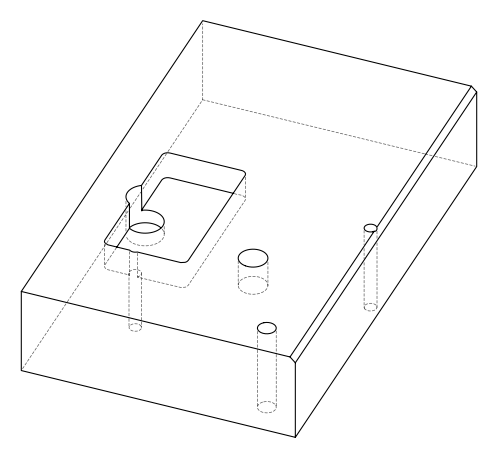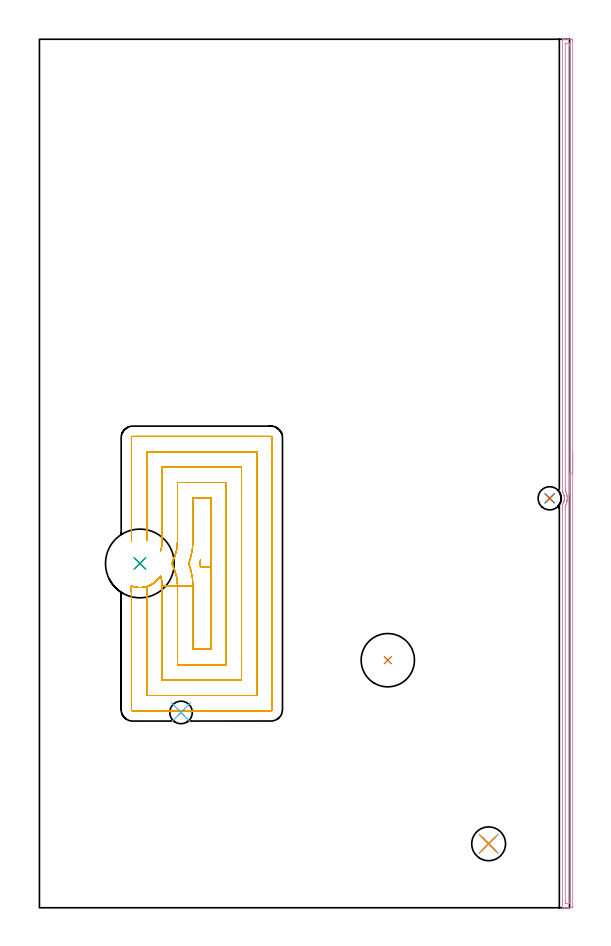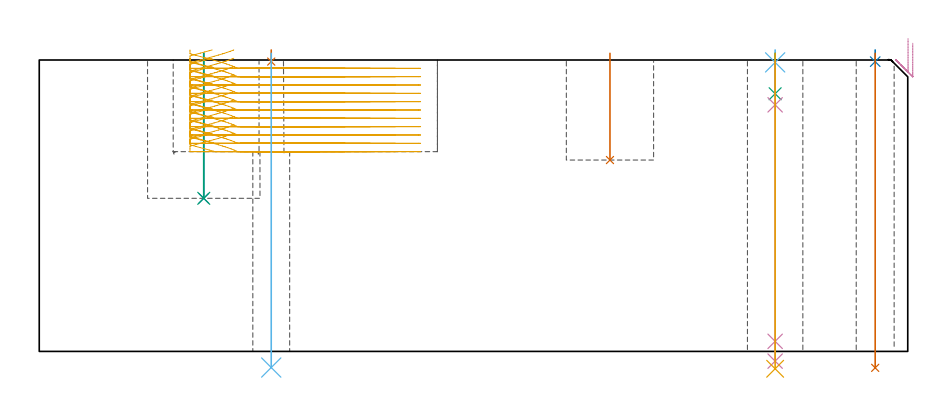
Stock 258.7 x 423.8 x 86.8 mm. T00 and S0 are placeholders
(PLAN: 13 operations, 10 tool changes, 43.2 min)
(1 INDEXABLE_INSERT_DRILL_BLIND_HOLE_FROM_SOLID | STEP1POCKET | UGT0302_005 | 0.13 min | 15805 mm3)
(2 INDEXABLE_INSERT_DRILL_BLIND_HOLE_FROM_SOLID_1 | STEP1POCKET_1 | NXT0302_014 | 0.17 min | 14845 mm3)
(3 DRILL_TO_ENLARGE_BLIND_HOLE | STEP1POCKET_1 | UGT0301_383 | 0.17 min | 21442 mm3)
(4 AREA_MILL | FG_CHAMFER_SURFACE | UGT0205_001 | 6.97 min | 5298 mm3)
(5 MILL_RECTANGULAR_POCKET | POCKET_RECTANGULAR_STRAIGHT | NXT0201_013 | Follow Part, ap 2.5, ae 75% | 34.03 min | 288587 mm3)
(6 SPOT_DRILL | STEP1HOLE | NXT0321_9005460120000 | 0.03 min | 4 mm3)
(7 SPOT_DRILL_1 | STEP1HOLE_1 | NXT0321_9005460120000 | 0.03 min | 0 mm3)
(8 SPOT_DRILL_2 | STEP1HOLE_2 | NXT0321_9005460120000 | 0.03 min | 2 mm3)
(9 DRILL_BLIND_HOLE_INTO_CENTER | STEP1HOLE | NXT0301_038 | 0.05 min | 337 mm3)
(10 GUN_DRILL_THROUGH_HOLE | STEP1HOLE | UGT0307_002 | 0.44 min | 2149 mm3)
(11 SPADE_DRILL_TO_ENLARGE_THROUGH_HOLE | STEP1HOLE | UGT0306_007 | 0.38 min | 16022 mm3)
(12 DRILL_THROUGH_HOLE_INTO_CENTER | STEP1HOLE_1 | UGT0301_505 | 0.38 min | 5790 mm3)
(13 DRILL_THROUGH_HOLE_INTO_CENTER_1 | STEP1HOLE_2 | UGT0301_508 | 0.38 min | 8695 mm3)
(TOOL UGT0302_005 | Indexable Insert Drill 26mm | D26 PA180 FL50 Z2)
(TOOL NXT0302_014 | Index. Insert Drill 21.5mm [880-D2150L25-03] | D21.5 PA176 FL65 Z2)
(TOOL UGT0301_383 | Twist Drill Flat Bottom 33.5 mm | D33.5 PA180 FL175 Z2)
(TOOL UGT0205_001 | Chamfer Mill 20 x 3 x 45 deg. | D20 FL50 Z2)
(TOOL NXT0201_013 | ENDMILL 10mm | D10 FL30 Z4)
(TOOL NXT0321_9005460120000 | NC Spot Drill, 142deg, 12mm, Carbide, Uncoated | D12 PA142 FL30 Z2)
(TOOL NXT0301_038 | Carbide Drill 6.7mm [860.1-0670-034A1-MM 2214] | D6.7 PA140 FL53 Z2)
(TOOL UGT0307_002 | Gun Drill 6 mm | D6 PA130 FL24 Z1)
(TOOL UGT0306_007 | Spade Drill 16.5mm | D16.5 PA132 FL10 Z2)
(TOOL UGT0301_505 | Carbide Drill 11.0 mm | D11 PA118 FL94 Z2)
(TOOL UGT0301_508 | Carbide Drill 11.3 mm | D11.3 PA118 FL94 Z2)
(OP 1 INDEXABLE_INSERT_DRILL_BLIND_HOLE_FROM_SOLID)
G17 G21 G94 G90
T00 M6
G54
G17 G0 G90 X170. Y120.8 S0 M3
G43 Z96.8 H0
G94 G81 G98 Z57. F250. R88.8
G80
M5
M2
(OP 2 INDEXABLE_INSERT_DRILL_BLIND_HOLE_FROM_SOLID_1)
G17 G21 G94 G90
T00 M6
G54
G17 G0 G90 X49. Y168. S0 M3
G43 Z96.8 H1
G94 G81 G98 Z45.6 F250. R88.8
G80
M5
M2
(OP 3 DRILL_TO_ENLARGE_BLIND_HOLE)
G17 G21 G94 G90
T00 M6
G54
G17 G0 G90 X49. Y168. S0 M3
G43 Z96.8 H0
G94 G81 G98 Z45.6 F250. R88.8
G80
M5
M2
(OP 4 AREA_MILL)
G17 G21 G94 G90
T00 M6
G54
G17 G0 G90 X260.2 Y221.9 S1061 M3
G43 Z96.8 H0
Z91.8
G94 G1 Y221.862 Z90.928 F250.
Y221.748 Z90.063
Y221.559 Z89.212
Y221.297 Z88.38
Y220.963 Z87.574
Y220.56 Z86.8
Y220.092 Z86.064
Y219.56 Z85.372
Y218.971 Z84.729
Y218.328 Z84.14
Y217.636 Z83.608
Y216.9 Z83.14
Y216.126 Z82.737
Y215.32 Z82.403
Y214.488 Z82.141
Y213.636 Z81.952
Y212.772 Z81.838
Y211.9 Z81.8
Y0.618
X260.198 Y0.293
X260.193 Y0.01 Z81.803
X259.88 Y0. Z82.116
X258.136 Z83.858
X257.599 Z84.398
X257.264 Z84.732
X256.727 Z85.269
X256.392 Z85.603
X255.446 Z86.554
X255.323 Z86.669
X255.302 Y0.001 Z86.689
X255.203 Y0.01 Z86.788
X255.2 Y0.172 Z86.8
Y196.266
X255.206 Y196.667 Z86.791
X255.266 Y196.771 Z86.731
X255.306 Y196.837 Z86.692
X255.489 Y197.166 Z86.508
X255.695 Y197.608 Z86.304
X255.862 Y198.059 Z86.133
X255.956 Y198.392 Z86.039
X255.987 Y198.503 Z86.008
X256.032 Y198.735 Z85.965
X256.071 Y198.946 Z85.922
X256.073 Y198.952 Z85.921
X256.127 Y199.398 Z85.871
X256.143 Y199.718 Z85.852
X256.144 Y199.733 Z85.851
X256.145 Y199.815 Z85.849
Y199.845
X256.139 Y200.069 Z85.859
X256.122 Y200.292 Z85.877
X256.059 Y200.738 Z85.935
X255.99 Y201.076 Z86.009
X255.966 Y201.187 Z86.032
X255.834 Y201.631 Z86.164
X255.657 Y202.083 Z86.341
X255.52 Y202.364 Z86.478
X255.442 Y202.524 Z86.555
X255.307 Y202.764 Z86.693
X255.294 Y202.785 Z86.706
X255.227 Y202.895 Z86.773
X255.207 Y202.935 Z86.793
X255.2 Y203.413 Z86.8
Y423.628
X255.203 Y423.79 Z86.788
X255.321 Y423.798 Z86.671
X255.446 Y423.8 Z86.554
X255.722 Z86.278
X256.392 Z85.603
X257.599 Z84.398
X258.136 Z83.858
X259.612 Z82.384
X259.88 Y423.797 Z82.116
X260.193 Y423.79 Z81.803
X260.198 Y423.507 Z81.8
X260.2 Y423.182
Y422.854
Y211.9
X258.786 Z83.214
X258.785 Y2.405 Z83.215
X258.783 Y2.072 Z83.217
X258.782 Y2.032 Z83.218
X258.78 Y2.017 Z83.22
X258.767 Y2.01 Z83.233
X258.663 Y2.005 Z83.337
X258.53 Y2.001 Z83.47
X257.264 Y2. Z84.736
X256.785 Y2.002 Z85.215
X256.654 Y2.007 Z85.346
X256.629 Y2.009 Z85.371
X256.621 Y2.054 Z85.379
X256.618 Y2.174 Z85.382
X256.616 Y2.405 Z85.384
X256.614 Y3.071 Z85.386
Y3.298
X256.615 Y195.373 Z85.385
X256.617 Y195.705 Z85.383
X256.62 Y195.871 Z85.38
X256.623 Y195.951 Z85.377
X256.646 Y196.005 Z85.354
X256.917 Y196.621 Z85.083
X257.124 Y197.159 Z84.876
X257.139 Y197.202 Z84.861
X257.264 Y197.632 Z84.736
X257.346 Y197.969 Z84.654
X257.364 Y198.053 Z84.636
X257.431 Y198.413 Z84.569
X257.476 Y198.729 Z84.524
X257.501 Y198.946 Z84.499
X257.548 Y199.548 Z84.452
X257.555 Y199.84 Z84.445
X257.525 Y200.466 Z84.475
X257.495 Y200.733 Z84.505
X257.448 Y201.079 Z84.552
X257.37 Y201.518 Z84.63
X257.346 Y201.626 Z84.654
X257.264 Y201.967 Z84.736
X257.094 Y202.52 Z84.906
X256.99 Y202.8 Z85.01
X256.832 Y203.179 Z85.168
X256.728 Y203.413 Z85.272
X256.657 Y203.575 Z85.343
X256.621 Y203.665 Z85.379
X256.619 Y203.746 Z85.381
X256.615 Y204.077 Z85.385
Y204.306
X256.614 Y204.972 Z85.386
X256.615 Y421.395 Z85.385
X256.617 Y421.728 Z85.383
X256.618 Y421.768 Z85.382
X256.62 Y421.783 Z85.38
X256.633 Y421.79 Z85.367
X256.737 Y421.795 Z85.263
X256.87 Y421.799 Z85.13
X258.136 Y421.8 Z83.864
X258.615 Y421.798 Z83.385
X258.746 Y421.793 Z83.254
X258.771 Y421.791 Z83.229
X258.779 Y421.746 Z83.221
X258.783 Y421.626 Z83.217
X258.784 Y421.395 Z83.216
X258.786 Y420.729 Z83.214
Y420.502
Y211.9
Y211.028 Z83.252
Y210.164 Z83.366
Y209.312 Z83.555
Y208.48 Z83.817
Y207.674 Z84.151
Y206.9 Z84.554
Y206.164 Z85.023
Y205.472 Z85.554
Y204.829 Z86.143
Y204.24 Z86.786
Y203.708 Z87.478
Y203.24 Z88.214
Y202.837 Z88.988
Y202.503 Z89.794
Y202.241 Z90.626
Y202.052 Z91.478
Y201.938 Z92.343
Y201.9 Z93.214
G0 Z96.8
M5
M2
(OP 5 MILL_RECTANGULAR_POCKET)
G17 G21 G94 G90
T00 M6
G54
G17 G0 G90 X44.9 Y155.076 S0 M3
G43 Z96.8 H0
Z89.8
G94 G1 Y153.942 Z89.496 F250.
Y156.991 Z88.679
X45.355 Y156.821 Z88.549
X46.671 Y156.475 Z88.184
X48.018 Y156.283 Z87.82
X49.378 Y156.248 Z87.455
X50.734 Y156.371 Z87.091
X52.066 Y156.649 Z86.726
X53.357 Y157.079 Z86.361
X54.59 Y157.655 Z85.997
X55.411 Y158.155 Z85.739
X55.818 Y158.419 Z85.609
X56.67 Y159.087 Z85.319
X57.458 Y159.831 Z85.028
X58.174 Y160.644 Z84.738
X58.811 Y161.52 Z84.448
X59.062 Y161.935 Z84.318
G2 X59.9 Y156.991 R15. F500.
G1 X67.4
X74.9
Y126.1
X83.6
Y166.441
X78.6
Y169.558
G2 X78.124 Y168. R35.
X78.6 Y166.441 R35.
G1 X83.6
Y200.
X74.9
Y179.009
G2 X72.807 Y168. R30.
X74.9 Y156.991 R30.
G1 X67.4
Y118.6
X91.1
Y207.5
X67.4
Y179.009
G2 X64.523 Y168. R22.5
X67.4 Y156.991 R22.5
G1 X59.9
Y111.1
X98.6
Y215.
X59.9
Y179.009
G2 X59.061 Y174.063 R15.
G0 X51.509 Y156.53 Z89.8
G1 X50.627 Y156.355 Z89.559 F250.
X49.298 Y156.246 Z89.201
X47.964 Y156.288 Z88.844
X46.644 Y156.481 Z88.487
X45.355 Y156.821 Z88.129
X44.9 Y156.991 Z87.999
Y153.942 Z87.182
Y156.991 Z86.365
X45.355 Y156.821 Z86.235
X46.644 Y156.481 Z85.878
X47.964 Y156.288 Z85.52
X49.298 Y156.246 Z85.163
X50.627 Y156.355 Z84.805
X51.936 Y156.614 Z84.448
X52.4 Y156.755 Z84.318
Y103.6 F500.
X106.1
Y222.5
X52.4
Y179.244
G0 X57.944 Y160.384 Z89.8
G1 X57.777 Y160.175 Z89.728 F250.
X56.847 Y159.242 Z89.375
X55.818 Y158.419 Z89.022
X55.007 Y157.903 Z88.764
X54.59 Y157.655 Z88.634
X53.357 Y157.079 Z88.27
X52.066 Y156.649 Z87.905
X50.734 Y156.371 Z87.541
X49.378 Y156.248 Z87.176
X48.018 Y156.283 Z86.811
X46.671 Y156.475 Z86.447
X45.355 Y156.821 Z86.082
X44.9 Y156.991 Z85.952
Y153.942 Z85.135
Y156.991 Z84.318
Y96.7 F500.
G3 X45.5 Y96.1 R0.6
G1 X113.
G3 X113.6 Y96.7 R0.6
G1 Y229.4
G3 X113. Y230. R0.6
G1 X45.5
G3 X44.9 Y229.4 R0.6
G1 Y179.009
G0 Y155.074 Z87.318
G1 Y153.942 Z87.015 F250.
Y156.991 Z86.198
X45.355 Y156.821 Z86.068
X46.474 Y156.517 Z85.757
X47.619 Y156.324 Z85.446
X48.777 Y156.244 Z85.135
X49.937 Y156.28 Z84.824
X51.088 Y156.429 Z84.513
X52.218 Y156.691 Z84.202
X52.679 Y156.843 Z84.072
X53.14 Y156.994 Z83.942
X53.876 Y157.3 Z83.728
X54.59 Y157.655 Z83.515
X55.007 Y157.903 Z83.385
X55.424 Y158.151 Z83.255
X55.687 Y158.328 Z83.17
X56.075 Y158.62 Z83.04
X56.462 Y158.912 Z82.91
X57.331 Y159.701 Z82.595
X58.116 Y160.573 Z82.281
X58.811 Y161.52 Z81.966
X59.062 Y161.935 Z81.836
G2 X59.9 Y156.991 R15. F500.
G1 X74.9
Y126.1
X83.6
Y166.441
X78.6
Y169.558
G2 X78.124 Y168. R35.
X78.6 Y166.441 R35.
G1 X83.6
Y200.
X74.9
Y179.009
G2 X72.807 Y168. R30.
X74.9 Y156.991 R30.
G1 X67.4
Y118.6
X91.1
Y207.5
X67.4
Y179.009
G2 X64.523 Y168. R22.5
X67.4 Y156.991 R22.5
G1 X59.9
Y111.1
X98.6
Y215.
X59.9
Y179.009
G2 X59.061 Y174.063 R15.
G0 X51.509 Y156.53 Z87.318
G1 X50.627 Y156.355 Z87.077 F250.
X49.298 Y156.246 Z86.72
X47.964 Y156.288 Z86.362
X46.644 Y156.481 Z86.005
X45.355 Y156.821 Z85.647
X44.9 Y156.991 Z85.517
Y153.942 Z84.7
Y156.991 Z83.883
X45.355 Y156.821 Z83.753
X46.644 Y156.481 Z83.396
X47.964 Y156.288 Z83.039
X49.298 Y156.246 Z82.681
X50.627 Y156.355 Z82.324
X51.936 Y156.614 Z81.966
X52.4 Y156.755 Z81.836
Y103.6 F500.
X106.1
Y222.5
X52.4
Y179.244
G0 X57.937 Y160.388 Z87.318
G1 X57.457 Y159.83 Z87.121 F250.
X56.462 Y158.912 Z86.758
X56.075 Y158.62 Z86.628
X55.687 Y158.328 Z86.498
X55.424 Y158.151 Z86.413
X55.007 Y157.903 Z86.283
X54.59 Y157.655 Z86.153
X53.876 Y157.3 Z85.94
X53.14 Y156.994 Z85.726
X52.679 Y156.843 Z85.596
X52.218 Y156.691 Z85.466
X51.088 Y156.429 Z85.155
X49.937 Y156.28 Z84.844
X48.777 Y156.244 Z84.533
X47.619 Y156.324 Z84.222
X46.474 Y156.517 Z83.911
X45.355 Y156.821 Z83.6
X44.9 Y156.991 Z83.47
Y153.942 Z82.653
Y156.991 Z81.836
Y96.7 F500.
G3 X45.5 Y96.1 R0.6
G1 X113.
G3 X113.6 Y96.7 R0.6
G1 Y229.4
G3 X113. Y230. R0.6
G1 X45.5
G3 X44.9 Y229.4 R0.6
G1 Y179.009
G0 Y155.074 Z84.836
G1 Y153.942 Z84.533 F250.
Y156.991 Z83.716
X45.355 Y156.821 Z83.586
X46.474 Y156.517 Z83.275
X47.619 Y156.324 Z82.964
X48.777 Y156.244 Z82.653
X49.937 Y156.28 Z82.342
X51.088 Y156.429 Z82.031
X52.218 Y156.691 Z81.72
X52.679 Y156.843 Z81.59
X53.14 Y156.994 Z81.46
X53.876 Y157.3 Z81.247
X54.59 Y157.655 Z81.033
X55.007 Y157.903 Z80.903
X55.424 Y158.151 Z80.773
X55.694 Y158.333 Z80.686
X56.081 Y158.625 Z80.556
X56.468 Y158.917 Z80.426
X57.334 Y159.705 Z80.112
X58.118 Y160.576 Z79.798
X58.811 Y161.52 Z79.484
X59.062 Y161.935 Z79.354
G2 X59.9 Y156.991 R15. F500.
G1 X74.9
Y126.1
X83.6
Y166.441
X78.6
Y169.558
G2 X78.123 Y168. R35.
X78.6 Y166.441 R35.
G1 X83.6
Y200.
X74.9
Y179.009
G2 X72.807 Y168. R30.
X74.9 Y156.991 R30.
G1 X67.4
Y118.6
X91.1
Y207.5
X67.4
Y179.009
G2 X64.523 Y168. R22.5
X67.4 Y156.991 R22.5
G1 X59.9
Y111.1
X98.6
Y215.
X59.9
Y179.009
G2 X59.061 Y174.063 R15.
G0 X51.509 Y156.53 Z84.836
G1 X50.627 Y156.355 Z84.595 F250.
X49.298 Y156.246 Z84.238
X47.964 Y156.288 Z83.88
X46.644 Y156.481 Z83.523
X45.355 Y156.821 Z83.166
X44.9 Y156.991 Z83.036
Y153.942 Z82.219
Y156.991 Z81.402
X45.355 Y156.821 Z81.272
X46.644 Y156.481 Z80.914
X47.964 Y156.288 Z80.557
X49.298 Y156.246 Z80.199
X50.627 Y156.355 Z79.842
X51.936 Y156.614 Z79.484
X52.4 Y156.755 Z79.354
Y103.6 F500.
X106.1
Y222.5
X52.4
Y179.244
G0 X57.937 Y160.387 Z84.836
G1 X57.453 Y159.826 Z84.638 F250.
X56.468 Y158.917 Z84.279
X56.081 Y158.625 Z84.149
X55.694 Y158.333 Z84.019
X55.424 Y158.151 Z83.931
X55.007 Y157.903 Z83.801
X54.59 Y157.655 Z83.672
X53.876 Y157.3 Z83.458
X53.14 Y156.994 Z83.244
X52.679 Y156.843 Z83.114
X52.218 Y156.691 Z82.984
X51.088 Y156.429 Z82.673
X49.937 Y156.28 Z82.362
X48.777 Y156.244 Z82.051
X47.619 Y156.324 Z81.74
X46.474 Y156.517 Z81.429
X45.355 Y156.821 Z81.118
X44.9 Y156.991 Z80.988
Y153.942 Z80.171
Y156.991 Z79.354
Y96.7 F500.
G3 X45.5 Y96.1 R0.6
G1 X113.
G3 X113.6 Y96.7 R0.6
G1 Y229.4
G3 X113. Y230. R0.6
G1 X45.5
G3 X44.9 Y229.4 R0.6
G1 Y179.009
G0 Y155.076 Z82.354
G1 Y153.942 Z82.05 F250.
Y156.991 Z81.234
X45.355 Y156.821 Z81.104
X46.671 Y156.475 Z80.739
X48.018 Y156.283 Z80.374
X49.378 Y156.248 Z80.01
X50.734 Y156.371 Z79.645
X52.066 Y156.649 Z79.28
X53.357 Y157.079 Z78.916
X54.59 Y157.655 Z78.551
X55.007 Y157.903 Z78.421
X55.381 Y158.126 Z78.304
X56.136 Y158.654 Z78.058
X57.133 Y159.507 Z77.706
X58.028 Y160.467 Z77.354
X58.811 Y161.52 Z77.003
X59.062 Y161.935 Z76.873
G2 X59.9 Y156.991 R15. F500.
G1 X74.9
Y126.1
X83.6
Y166.441
X78.6
Y169.558
G2 X78.124 Y168. R35.
X78.6 Y166.441 R35.
G1 X83.6
Y200.
X74.9
Y179.009
G2 X72.807 Y168. R30.
X74.9 Y156.991 R30.
G1 X67.4
Y118.6
X91.1
Y207.5
X67.4
Y179.009
G2 X64.523 Y168. R22.5
X67.4 Y156.991 R22.5
G1 X59.9
Y111.1
X98.6
Y215.
X59.9
Y179.009
G2 X59.061 Y174.063 R15.
G0 X51.509 Y156.53 Z82.354
G1 X50.627 Y156.355 Z82.113 F250.
X49.298 Y156.246 Z81.756
X47.964 Y156.288 Z81.399
X46.644 Y156.481 Z81.041
X45.355 Y156.821 Z80.684
X44.9 Y156.991 Z80.554
Y153.942 Z79.737
Y156.991 Z78.92
X45.355 Y156.821 Z78.79
X46.644 Y156.481 Z78.432
X47.964 Y156.288 Z78.075
X49.298 Y156.246 Z77.718
X50.627 Y156.355 Z77.36
X51.936 Y156.614 Z77.003
X52.4 Y156.755 Z76.873
Y103.6 F500.
X106.1
Y222.5
X52.4
Y179.244
G0 X57.95 Y160.379 Z82.354
G1 X57.117 Y159.493 Z82.029 F250.
X56.136 Y158.654 Z81.683
X55.381 Y158.126 Z81.436
X55.007 Y157.903 Z81.319
X54.59 Y157.655 Z81.189
X53.357 Y157.079 Z80.824
X52.066 Y156.649 Z80.46
X50.734 Y156.371 Z80.095
X49.378 Y156.248 Z79.731
X48.018 Y156.283 Z79.366
X46.671 Y156.475 Z79.001
X45.355 Y156.821 Z78.637
X44.9 Y156.991 Z78.507
Y153.942 Z77.69
Y156.991 Z76.873
Y96.7 F500.
G3 X45.5 Y96.1 R0.6
G1 X113.
G3 X113.6 Y96.7 R0.6
G1 Y229.4
G3 X113. Y230. R0.6
G1 X45.5
G3 X44.9 Y229.4 R0.6
G1 Y179.009
G0 Y155.075 Z79.873
G1 Y153.942 Z79.569 F250.
Y156.991 Z78.752
X45.355 Y156.821 Z78.622
X46.671 Y156.475 Z78.257
X48.018 Y156.283 Z77.893
X49.378 Y156.248 Z77.528
X50.734 Y156.371 Z77.163
X52.066 Y156.649 Z76.799
X53.357 Y157.079 Z76.434
X54.59 Y157.655 Z76.069
X55.007 Y157.903 Z75.939
X55.29 Y158.071 Z75.851
X55.562 Y158.255 Z75.763
X55.965 Y158.526 Z75.633
X56.773 Y159.177 Z75.355
X57.521 Y159.897 Z75.077
X58.202 Y160.68 Z74.799
X58.811 Y161.52 Z74.521
X59.062 Y161.935 Z74.391
G2 X59.9 Y156.991 R15. F500.
G1 X74.9
Y126.1
X83.6
Y166.441
X78.6
Y169.558
G2 X78.124 Y168. R35.
X78.6 Y166.441 R35.
G1 X83.6
Y200.
X74.9
Y179.009
G2 X72.807 Y168. R30.
X74.9 Y156.991 R30.
G1 X67.4
Y118.6
X91.1
Y207.5
X67.4
Y179.009
G2 X64.523 Y168. R22.5
X67.4 Y156.991 R22.5
G1 X59.9
Y111.1
X98.6
Y215.
X59.9
Y179.009
G2 X59.061 Y174.063 R15.
G0 X51.509 Y156.53 Z79.873
G1 X50.627 Y156.355 Z79.632 F250.
X49.298 Y156.246 Z79.274
X47.964 Y156.288 Z78.917
X46.644 Y156.481 Z78.559
X45.355 Y156.821 Z78.202
X44.9 Y156.991 Z78.072
Y153.942 Z77.255
Y156.991 Z76.438
X45.355 Y156.821 Z76.308
X46.644 Y156.481 Z75.951
X47.964 Y156.288 Z75.593
X49.298 Y156.246 Z75.236
X50.627 Y156.355 Z74.878
X51.936 Y156.614 Z74.521
X52.4 Y156.755 Z74.391
Y103.6 F500.
X106.1
Y222.5
X52.4
Y179.244
G0 X57.948 Y160.38 Z79.873
G1 X57.881 Y160.293 Z79.843 F250.
X56.972 Y159.356 Z79.493
X55.965 Y158.526 Z79.143
X55.562 Y158.255 Z79.014
X55.29 Y158.071 Z78.925
X55.007 Y157.903 Z78.837
X54.59 Y157.655 Z78.707
X53.357 Y157.079 Z78.343
X52.066 Y156.649 Z77.978
X50.734 Y156.371 Z77.613
X49.378 Y156.248 Z77.249
X48.018 Y156.283 Z76.884
X46.671 Y156.475 Z76.519
X45.355 Y156.821 Z76.155
X44.9 Y156.991 Z76.025
Y153.942 Z75.208
Y156.991 Z74.391
Y96.7 F500.
G3 X45.5 Y96.1 R0.6
G1 X113.
G3 X113.6 Y96.7 R0.6
G1 Y229.4
G3 X113. Y230. R0.6
G1 X45.5
G3 X44.9 Y229.4 R0.6
G1 Y179.009
G0 Y155.074 Z77.391
G1 Y153.942 Z77.087 F250.
Y156.991 Z76.27
X45.355 Y156.821 Z76.14
X46.671 Y156.475 Z75.776
X48.018 Y156.283 Z75.411
X49.378 Y156.248 Z75.046
X50.734 Y156.371 Z74.682
X52.066 Y156.649 Z74.317
X53.357 Y157.079 Z73.953
X54.59 Y157.655 Z73.588
X55.007 Y157.903 Z73.458
X55.423 Y158.151 Z73.328
X56.395 Y158.859 Z73.006
X57.29 Y159.663 Z72.684
X58.098 Y160.554 Z72.361
X58.811 Y161.523 Z72.039
X59.061 Y161.938 Z71.909
G2 X59.9 Y156.991 R15. F500.
G1 X74.9
Y126.1
X83.6
Y166.441
X78.6
Y169.558
G2 X78.124 Y167.999 R35.
X78.6 Y166.441 R35.
G1 X83.6
Y200.
X74.9
Y179.008
G2 X72.807 Y167.999 R30.
X74.9 Y156.991 R30.
G1 X67.4
Y118.6
X91.1
Y207.5
X67.4
Y179.008
G2 X64.523 Y167.999 R22.5
X67.4 Y156.991 R22.5
G1 X59.9
Y111.1
X98.6
Y215.
X59.9
Y179.008
G2 X59.059 Y174.057 R15.
G0 X51.509 Y156.53 Z77.391
G1 X50.627 Y156.355 Z77.15 F250.
X49.298 Y156.246 Z76.792
X47.964 Y156.288 Z76.435
X46.644 Y156.481 Z76.078
X45.355 Y156.821 Z75.72
X44.9 Y156.991 Z75.59
Y153.942 Z74.773
Y156.991 Z73.956
X45.355 Y156.821 Z73.826
X46.644 Y156.481 Z73.469
X47.964 Y156.288 Z73.111
X49.298 Y156.246 Z72.754
X50.627 Y156.355 Z72.396
X51.936 Y156.614 Z72.039
X52.4 Y156.755 Z71.909
Y103.6 F500.
X106.1
Y222.5
X52.4
Y179.242
G0 X57.938 Y160.39 Z77.391
G1 X57.437 Y159.812 Z77.186 F250.
X56.476 Y158.925 Z76.836
X55.423 Y158.151 Z76.485
X55.007 Y157.903 Z76.355
X54.59 Y157.655 Z76.225
X53.357 Y157.079 Z75.861
X52.066 Y156.649 Z75.496
X50.734 Y156.371 Z75.132
X49.378 Y156.248 Z74.767
X48.018 Y156.283 Z74.402
X46.671 Y156.475 Z74.038
X45.355 Y156.821 Z73.673
X44.9 Y156.991 Z73.543
Y153.942 Z72.726
Y156.991 Z71.909
Y96.7 F500.
G3 X45.5 Y96.1 R0.6
G1 X113.
G3 X113.6 Y96.7 R0.6
G1 Y229.4
G3 X113. Y230. R0.6
G1 X45.5
G3 X44.9 Y229.4 R0.6
G1 Y179.008
G0 Y155.072 Z74.909
G1 Y153.942 Z74.606 F250.
Y156.991 Z73.789
X45.355 Y156.821 Z73.659
X46.474 Y156.517 Z73.348
X47.619 Y156.324 Z73.037
X48.777 Y156.244 Z72.726
X49.937 Y156.28 Z72.415
X51.088 Y156.429 Z72.104
X52.218 Y156.691 Z71.793
X52.679 Y156.843 Z71.663
X53.14 Y156.994 Z71.533
X53.876 Y157.3 Z71.32
X54.59 Y157.655 Z71.106
X55.007 Y157.903 Z70.976
X55.423 Y158.151 Z70.846
X56.395 Y158.859 Z70.524
X57.29 Y159.663 Z70.202
X58.098 Y160.554 Z69.879
X58.811 Y161.523 Z69.557
X59.061 Y161.938 Z69.427
G2 X59.9 Y156.991 R15. F500.
G1 X74.9
Y126.1
X83.6
Y166.441
X78.6
Y169.558
G2 X78.124 Y167.999 R35.
X78.6 Y166.441 R35.
G1 X83.6
Y200.
X74.9
Y179.008
G2 X72.807 Y167.999 R30.
X74.9 Y156.991 R30.
G1 X67.4
Y118.6
X91.1
Y207.5
X67.4
Y179.008
G2 X64.523 Y167.999 R22.5
X67.4 Y156.991 R22.5
G1 X59.9
Y111.1
X98.6
Y215.
X59.9
Y179.008
G2 X59.059 Y174.057 R15.
G0 X51.509 Y156.53 Z74.909
G1 X50.627 Y156.355 Z74.668 F250.
X49.298 Y156.246 Z74.311
X47.964 Y156.288 Z73.953
X46.644 Y156.481 Z73.596
X45.355 Y156.821 Z73.238
X44.9 Y156.991 Z73.108
Y153.942 Z72.291
Y156.991 Z71.474
X45.355 Y156.821 Z71.344
X46.644 Y156.481 Z70.987
X47.964 Y156.288 Z70.63
X49.298 Y156.246 Z70.272
X50.627 Y156.355 Z69.915
X51.936 Y156.614 Z69.557
X52.4 Y156.755 Z69.427
Y103.6 F500.
X106.1
Y222.5
X52.4
Y179.242
G0 X57.937 Y160.388 Z74.909
G1 X57.437 Y159.812 Z74.705 F250.
X56.476 Y158.925 Z74.354
X55.423 Y158.151 Z74.004
X55.007 Y157.903 Z73.874
X54.59 Y157.655 Z73.744
X53.876 Y157.3 Z73.531
X53.14 Y156.994 Z73.317
X52.679 Y156.843 Z73.187
X52.218 Y156.691 Z73.057
X51.088 Y156.429 Z72.746
X49.937 Y156.28 Z72.435
X48.777 Y156.244 Z72.124
X47.619 Y156.324 Z71.813
X46.474 Y156.517 Z71.502
X45.355 Y156.821 Z71.191
X44.9 Y156.991 Z71.061
Y153.942 Z70.244
Y156.991 Z69.427
Y96.7 F500.
G3 X45.5 Y96.1 R0.6
G1 X113.
G3 X113.6 Y96.7 R0.6
G1 Y229.4
G3 X113. Y230. R0.6
G1 X45.5
G3 X44.9 Y229.4 R0.6
G1 Y179.008
G0 Y155.073 Z72.427
G1 Y153.942 Z72.124 F250.
Y156.991 Z71.307
X45.355 Y156.821 Z71.177
X46.474 Y156.517 Z70.866
X47.619 Y156.324 Z70.555
X48.777 Y156.244 Z70.244
X49.937 Y156.28 Z69.933
X51.088 Y156.429 Z69.622
X52.218 Y156.691 Z69.311
X52.679 Y156.843 Z69.181
X53.14 Y156.994 Z69.051
X53.876 Y157.3 Z68.838
X54.59 Y157.655 Z68.624
X55.007 Y157.903 Z68.494
X55.423 Y158.151 Z68.364
X56.395 Y158.858 Z68.042
X57.29 Y159.662 Z67.72
X58.098 Y160.552 Z67.398
X58.811 Y161.52 Z67.075
X59.061 Y161.936 Z66.945
G2 X59.9 Y156.991 R15. F500.
G1 X74.9
Y126.1
X83.6
Y166.441
X78.6
Y169.558
G2 X78.124 Y168. R35.
X78.6 Y166.441 R35.
G1 X83.6
Y200.
X74.9
Y179.009
G2 X72.807 Y168. R30.
X74.9 Y156.991 R30.
G1 X67.4
Y118.6
X91.1
Y207.5
X67.4
Y179.009
G2 X64.523 Y168. R22.5
X67.4 Y156.991 R22.5
G1 X59.9
Y111.1
X98.6
Y215.
X59.9
Y179.009
G2 X59.061 Y174.063 R15.
G0 X51.509 Y156.53 Z72.427
G1 X50.627 Y156.355 Z72.186 F250.
X49.298 Y156.246 Z71.829
X47.964 Y156.288 Z71.471
X46.644 Y156.481 Z71.114
X45.355 Y156.821 Z70.756
X44.9 Y156.991 Z70.627
Y153.942 Z69.81
Y156.991 Z68.993
X45.355 Y156.821 Z68.863
X46.644 Y156.481 Z68.505
X47.964 Y156.288 Z68.148
X49.298 Y156.246 Z67.79
X50.627 Y156.355 Z67.433
X51.936 Y156.614 Z67.075
X52.4 Y156.755 Z66.945
Y103.6 F500.
X106.1
Y222.5
X52.4
Y179.244
G0 X57.936 Y160.388 Z72.427
G1 X57.496 Y159.872 Z72.245 F250.
X56.509 Y158.952 Z71.884
X55.423 Y158.151 Z71.522
X55.007 Y157.903 Z71.392
X54.59 Y157.655 Z71.262
X53.876 Y157.3 Z71.049
X53.14 Y156.994 Z70.835
X52.679 Y156.843 Z70.705
X52.218 Y156.691 Z70.575
X51.088 Y156.429 Z70.264
X49.937 Y156.28 Z69.953
X48.777 Y156.244 Z69.642
X47.619 Y156.324 Z69.331
X46.474 Y156.517 Z69.02
X45.355 Y156.821 Z68.709
X44.9 Y156.991 Z68.579
Y153.942 Z67.762
Y156.991 Z66.945
Y96.7 F500.
G3 X45.5 Y96.1 R0.6
G1 X113.
G3 X113.6 Y96.7 R0.6
G1 Y229.4
G3 X113. Y230. R0.6
G1 X45.5
G3 X44.9 Y229.4 R0.6
G1 Y179.009
G0 Y155.076 Z69.945
G1 Y153.942 Z69.641 F250.
Y156.991 Z68.824
X45.355 Y156.821 Z68.694
X46.671 Y156.475 Z68.33
X48.018 Y156.283 Z67.965
X49.378 Y156.248 Z67.601
X50.734 Y156.371 Z67.236
X52.066 Y156.649 Z66.871
X53.357 Y157.079 Z66.507
X54.59 Y157.655 Z66.142
X55.007 Y157.903 Z66.012
X55.352 Y158.108 Z65.904
X56.082 Y158.613 Z65.666
X57.1 Y159.476 Z65.309
X58.014 Y160.449 Z64.951
X58.811 Y161.52 Z64.594
X59.062 Y161.935 Z64.464
G2 X59.9 Y156.991 R15. F500.
G1 X74.9
Y126.1
X83.6
Y166.441
X78.6
Y169.558
G2 X78.123 Y168. R35.
X78.6 Y166.441 R35.
G1 X83.6
Y200.
X74.9
Y179.009
G2 X72.807 Y168. R30.
X74.9 Y156.991 R30.
G1 X67.4
Y118.6
X91.1
Y207.5
X67.4
Y179.009
G2 X64.523 Y168. R22.5
X67.4 Y156.991 R22.5
G1 X59.9
Y111.1
X98.6
Y215.
X59.9
Y179.009
G2 X59.061 Y174.063 R15.
G0 X51.509 Y156.53 Z69.945
G1 X50.627 Y156.355 Z69.704 F250.
X49.298 Y156.246 Z69.347
X47.964 Y156.288 Z68.99
X46.644 Y156.481 Z68.632
X45.355 Y156.821 Z68.275
X44.9 Y156.991 Z68.145
Y153.942 Z67.328
Y156.991 Z66.511
X45.355 Y156.821 Z66.381
X46.644 Y156.481 Z66.023
X47.964 Y156.288 Z65.666
X49.298 Y156.246 Z65.308
X50.627 Y156.355 Z64.951
X51.936 Y156.614 Z64.594
X52.4 Y156.755 Z64.464
Y103.6 F500.
X106.1
Y222.5
X52.4
Y179.244
G0 X57.952 Y160.377 Z69.945
G1 X57.072 Y159.449 Z69.603 F250.
X56.082 Y158.613 Z69.256
X55.352 Y158.108 Z69.018
X55.007 Y157.903 Z68.91
X54.59 Y157.655 Z68.78
X53.357 Y157.079 Z68.415
X52.066 Y156.649 Z68.051
X50.734 Y156.371 Z67.686
X49.378 Y156.248 Z67.321
X48.018 Y156.283 Z66.957
X46.671 Y156.475 Z66.592
X45.355 Y156.821 Z66.228
X44.9 Y156.991 Z66.098
Y153.942 Z65.281
Y156.991 Z64.464
Y96.7 F500.
G3 X45.5 Y96.1 R0.6
G1 X113.
G3 X113.6 Y96.7 R0.6
G1 Y229.4
G3 X113. Y230. R0.6
G1 X45.5
G3 X44.9 Y229.4 R0.6
G1 Y179.009
G0 Y155.076 Z67.464
G1 Y153.942 Z67.16 F250.
Y156.991 Z66.343
X45.355 Y156.821 Z66.213
X46.671 Y156.475 Z65.848
X48.018 Y156.283 Z65.483
X49.378 Y156.248 Z65.119
X50.734 Y156.371 Z64.754
X52.066 Y156.649 Z64.39
X53.357 Y157.079 Z64.025
X54.59 Y157.655 Z63.66
X55.007 Y157.903 Z63.53
X55.388 Y158.13 Z63.411
X55.751 Y158.385 Z63.292
X56.148 Y158.663 Z63.163
X57.14 Y159.514 Z62.812
X58.032 Y160.47 Z62.462
X58.811 Y161.52 Z62.112
X59.062 Y161.935 Z61.982
G2 X59.9 Y156.991 R15. F500.
G1 X74.9
Y126.1
X83.6
Y166.441
X78.6
Y169.558
G2 X78.124 Y168. R35.
X78.6 Y166.441 R35.
G1 X83.6
Y200.
X74.9
Y179.009
G2 X72.807 Y168. R30.
X74.9 Y156.991 R30.
G1 X67.4
Y118.6
X91.1
Y207.5
X67.4
Y179.009
G2 X64.523 Y168. R22.5
X67.4 Y156.991 R22.5
G1 X59.9
Y111.1
X98.6
Y215.
X59.9
Y179.009
G2 X59.061 Y174.063 R15.
G0 X51.509 Y156.53 Z67.464
G1 X50.627 Y156.355 Z67.223 F250.
X49.298 Y156.246 Z66.865
X47.964 Y156.288 Z66.508
X46.644 Y156.481 Z66.15
X45.355 Y156.821 Z65.793
X44.9 Y156.991 Z65.663
Y153.942 Z64.846
Y156.991 Z64.029
X45.355 Y156.821 Z63.899
X46.644 Y156.481 Z63.542
X47.964 Y156.288 Z63.184
X49.298 Y156.246 Z62.827
X50.627 Y156.355 Z62.469
X51.936 Y156.614 Z62.112
X52.4 Y156.755 Z61.982
Y103.6 F500.
X106.1
Y222.5
X52.4
Y179.244
G0 X57.949 Y160.38 Z67.464
G1 X57.128 Y159.503 Z67.142 F250.
X56.148 Y158.663 Z66.796
X55.751 Y158.385 Z66.666
X55.388 Y158.13 Z66.547
X55.007 Y157.903 Z66.428
X54.59 Y157.655 Z66.298
X53.357 Y157.079 Z65.934
X52.066 Y156.649 Z65.569
X50.734 Y156.371 Z65.204
X49.378 Y156.248 Z64.84
X48.018 Y156.283 Z64.475
X46.671 Y156.475 Z64.11
X45.355 Y156.821 Z63.746
X44.9 Y156.991 Z63.616
Y153.942 Z62.799
Y156.991 Z61.982
Y96.7 F500.
G3 X45.5 Y96.1 R0.6
G1 X113.
G3 X113.6 Y96.7 R0.6
G1 Y229.4
G3 X113. Y230. R0.6
G1 X45.5
G3 X44.9 Y229.4 R0.6
G1 Y179.009
G0 Y155.076 Z64.982
G1 Y153.942 Z64.678 F250.
Y156.991 Z63.861
X45.355 Y156.821 Z63.731
X46.671 Y156.475 Z63.366
X48.018 Y156.283 Z63.002
X49.378 Y156.248 Z62.637
X50.734 Y156.371 Z62.272
X52.066 Y156.649 Z61.908
X53.357 Y157.079 Z61.543
X54.59 Y157.655 Z61.178
X55.007 Y157.903 Z61.048
X55.393 Y158.133 Z60.928
X56.158 Y158.671 Z60.677
X57.146 Y159.52 Z60.328
X58.034 Y160.474 Z59.979
X58.811 Y161.52 Z59.63
X59.062 Y161.935 Z59.5
G2 X59.9 Y156.991 R15. F500.
G1 X74.9
Y126.1
X83.6
Y166.441
X78.6
Y169.558
G2 X78.124 Y168. R35.
X78.6 Y166.441 R35.
G1 X83.6
Y200.
X74.9
Y179.009
G2 X72.807 Y168. R30.
X74.9 Y156.991 R30.
G1 X67.4
Y118.6
X91.1
Y207.5
X67.4
Y179.009
G2 X64.523 Y168. R22.5
X67.4 Y156.991 R22.5
G1 X59.9
Y111.1
X98.6
Y215.
X59.9
Y179.009
G2 X59.061 Y174.063 R15.
G0 X51.509 Y156.53 Z64.982
G1 X50.627 Y156.355 Z64.741 F250.
X49.298 Y156.246 Z64.383
X47.964 Y156.288 Z64.026
X46.644 Y156.481 Z63.668
X45.355 Y156.821 Z63.311
X44.9 Y156.991 Z63.181
Y153.942 Z62.364
Y156.991 Z61.547
X45.355 Y156.821 Z61.417
X46.644 Y156.481 Z61.06
X47.964 Y156.288 Z60.702
X49.298 Y156.246 Z60.345
X50.627 Y156.355 Z59.987
X51.936 Y156.614 Z59.63
X52.4 Y156.755 Z59.5
Y103.6 F500.
X106.1
Y222.5
X52.4
Y179.244
G0 X57.949 Y160.38 Z64.982
G1 X57.136 Y159.51 Z64.663 F250.
X56.158 Y158.671 Z64.317
X55.393 Y158.133 Z64.067
X55.007 Y157.903 Z63.946
X54.59 Y157.655 Z63.816
X53.357 Y157.079 Z63.452
X52.066 Y156.649 Z63.087
X50.734 Y156.371 Z62.722
X49.378 Y156.248 Z62.358
X48.018 Y156.283 Z61.993
X46.671 Y156.475 Z61.629
X45.355 Y156.821 Z61.264
X44.9 Y156.991 Z61.134
Y153.942 Z60.317
Y156.991 Z59.5
Y96.7 F500.
G3 X45.5 Y96.1 R0.6
G1 X113.
G3 X113.6 Y96.7 R0.6
G1 Y229.4
G3 X113. Y230. R0.6
G1 X45.5
G3 X44.9 Y229.4 R0.6
G1 Y179.009
G0 Z96.8
M5
M2
(OP 6 SPOT_DRILL)
G17 G21 G94 G90
T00 M6
G54
G17 G0 G90 X219.2 Y31.2 S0 M3
G43 Z96.8 H0
G94 G81 G98 Z86.09 F250. R89.8
G80
M5
M2
(OP 7 SPOT_DRILL_1)
G17 G21 G94 G90
T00 M6
G54
G17 G0 G90 X69.1 Y95.3 S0 M3
G43 Z96.8 H0
G94 G81 G98 Z86.327 F250. R89.8
G80
M5
M2
(OP 8 SPOT_DRILL_2)
G17 G21 G94 G90
T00 M6
G54
G17 G0 G90 X249. Y199.8 S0 M3
G43 Z96.8 H0
G94 G81 G98 Z86.314 F250. R89.8
G80
M5
M2
(OP 9 DRILL_BLIND_HOLE_INTO_CENTER)
G17 G21 G94 G90
T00 M6
G54
G17 G0 G90 X219.2 Y31.2 S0 M3
G43 Z96.8 H1
G94 G81 G98 Z76.75 F250. R88.8
G80
M5
M2
(OP 10 GUN_DRILL_THROUGH_HOLE)
G17 G21 G94 G90
T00 M6
G54
G17 G0 G90 X219.2 Y31.2 M8
G43 Z96.8 H0
Z86.504
S716 M3
G94 G1 Z73.443 F125. M26
G4 X.084
Z3. F250.
G4 X.084
Z-2.899 F125.
G4 X.084
M5
M9
G0 Z86.504
Z96.8
M2
(OP 11 SPADE_DRILL_TO_ENLARGE_THROUGH_HOLE)
G17 G21 G94 G90
T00 M6
G54
G17 G0 G90 X219.2 Y31.2 S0 M3
G43 Z96.8 H0
G94 G73 G98 Z-5.173 F250. Q15.329 R88.8
G80
M5
M2
(OP 12 DRILL_THROUGH_HOLE_INTO_CENTER)
G17 G21 G94 G90
T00 M6
G54
G17 G0 G90 X69.1 Y95.3 S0 M3
G43 Z96.8 H0
G94 G73 G98 Z-4.805 F250. Q10.178 R88.8
G80
M5
M2
(OP 13 DRILL_THROUGH_HOLE_INTO_CENTER_1)
G17 G21 G94 G90
T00 M6
G54
G17 G0 G90 X249. Y199.8 S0 M3
G43 Z96.8 H0
G94 G73 G98 Z-4.895 F250. Q10.188 R88.8
G80
M5
M2
